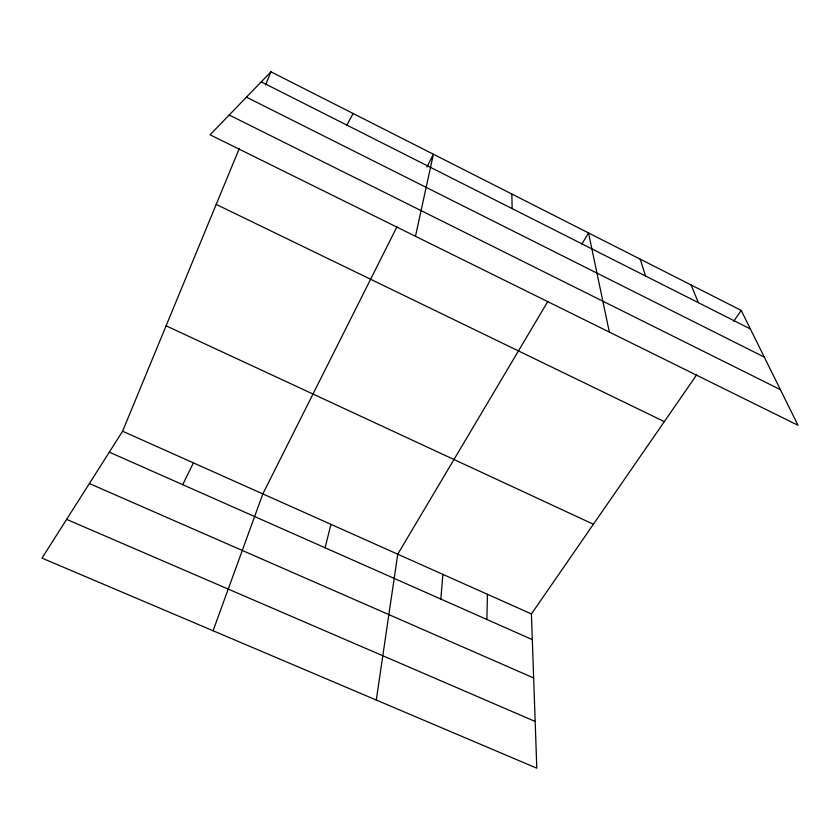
<?xml version="1.0" encoding="UTF-8"?>
<svg xmlns="http://www.w3.org/2000/svg" width="840" height="840" viewBox="0 0 840 840"><rect width="100%" height="100%" fill="white"/><g stroke="black" fill="none" stroke-linecap="round" stroke-linejoin="round"><path stroke-width="1.26" d="M486.885 619.49L487.431 594.279M440.843 599.077L442.88 574.371M376.299 700.046L397.74 554.19L547.817 301.476M415.475 236.271L433.398 154.224L426.93 167.097M325.091 547.775L330.939 524.339M213.077 630.756L262.847 493.909L396.984 226.737M696.56 374.987L531.416 613.946L536.802 768.191L42 558.127L122.598 431.225L239.316 148.439M265.503 84.987L270.942 71.809L741.206 310.391L798 425.292L210.073 134.788L270.942 71.809M182.7 484.669L193.41 462.882M346.909 125.129L353.115 113.495M581.847 244.167L588.525 232.922L609.336 332.062M733.75 321.174L741.206 310.391M66.612 519.372L535.174 721.466M89.376 483.536L533.652 677.964M109.316 452.141L532.319 639.618M122.598 431.225L531.416 613.946M166.1 325.826L593.408 524.255M216.216 204.414L664.325 421.628M229.194 115.007L780.371 389.634M246.446 97.157L764.295 357.105M261.25 81.848L750.393 328.965M691.089 284.959L698.387 302.694M640.196 259.14L645.55 276.003M511.844 194.019L512.148 208.603"/></g></svg>
